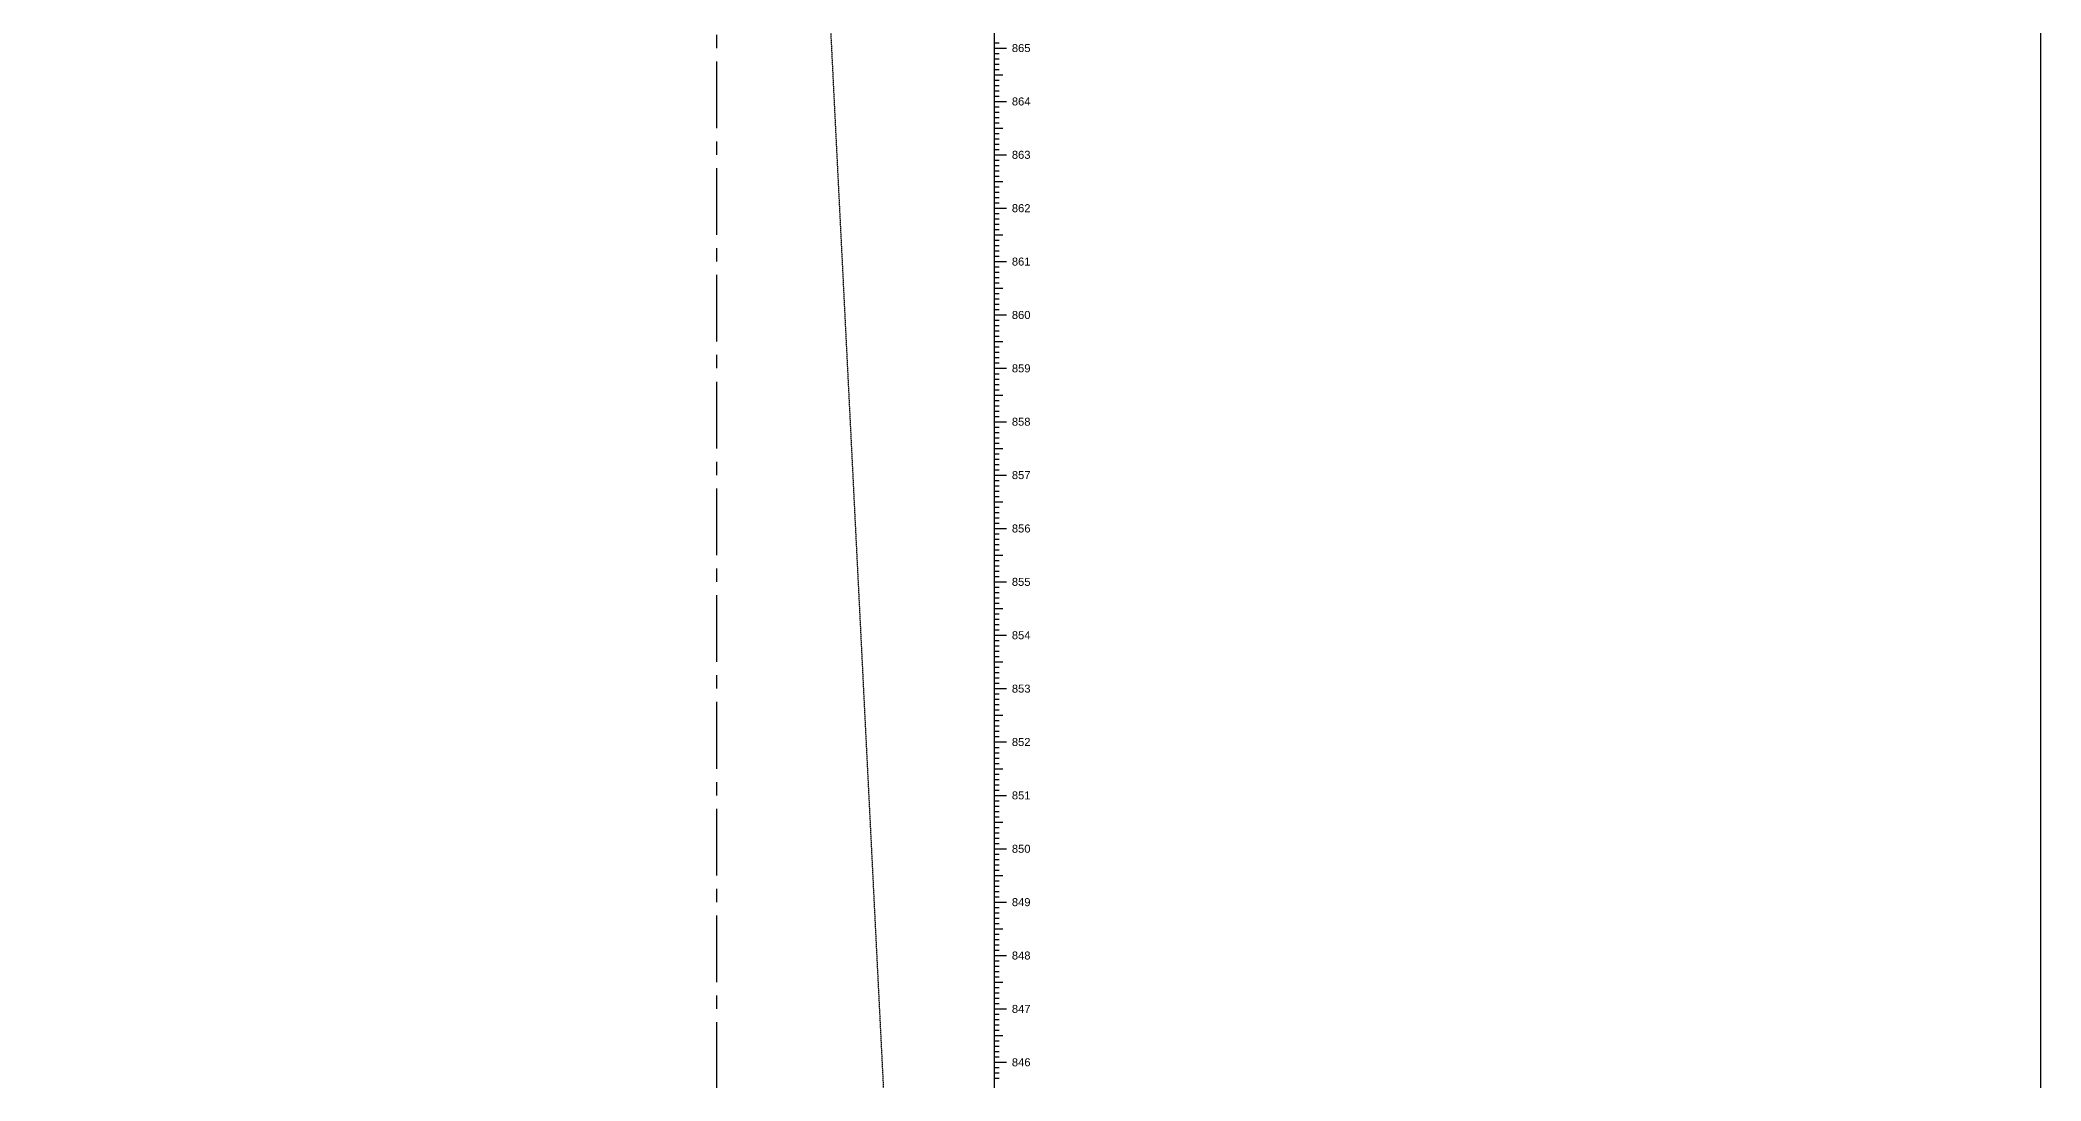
# Model space of a CAD drawing. Header units: millimetres. Extents: x 2640 to 12113, y 6003 to 13668.
# Drawn here: x 3018.2 to 3393.2, y 11076 to 11271 of the extents above; entities that cross this region are included whole.
import ezdxf
from ezdxf.enums import TextEntityAlignment as Align

# ---------------------------------------------------------------- set-up
doc = ezdxf.new("R2010")
doc.units = ezdxf.units.MM
doc.linetypes.add('CENTER', pattern=[2, 1.25, -0.25, 0.25, -0.25])
doc.linetypes.add('HIDDEN', pattern=[0.375, 0.25, -0.125])
for name, color, linetype in [('CL', 6, 'CENTER'), ('CS_Drawing', 7, 'Continuous'), ('GL', 3, 'HIDDEN')]:
    doc.layers.add(name, color=color, linetype=linetype)
doc.styles.get("Standard").update_dxf_attribs({"font": 'arial.ttf'})

msp = doc.modelspace()

# ---------------------------------------------------------------- linework, layer by layer
msp.add_lwpolyline([(2643.227, 10745.787), (3393.227, 10745.787), (3393.227, 11465.613), (2643.227, 11465.613)], close=True)
at = {"layer": 'CL', "ltscale": 10}
msp.add_line((3145.045, 10814.536), (3145.045, 11424.536), dxfattribs=at)
at = {"layer": 'CS_Drawing'}
for p, q in [((3197.109, 10809.536), (3197.109, 11429.536)), ((3197.109, 11270.536), (3198.009, 11270.536)), ((3197.109, 11269.536), (3199.359, 11269.536)), ((3197.109, 11269.536), (3198.684, 11269.536)), ((3197.109, 11269.536), (3198.009, 11269.536)), ((3197.109, 11268.536), (3198.009, 11268.536)), ((3197.109, 11267.536), (3198.009, 11267.536)), ((3197.109, 11266.536), (3198.009, 11266.536)), ((3197.109, 11265.536), (3198.009, 11265.536)), ((3197.109, 11264.536), (3198.684, 11264.536)), ((3197.109, 11264.536), (3198.009, 11264.536)), ((3197.109, 11263.536), (3198.009, 11263.536)), ((3197.109, 11262.536), (3198.009, 11262.536)), ((3197.109, 11261.536), (3198.009, 11261.536)), ((3197.109, 11260.536), (3198.009, 11260.536)), ((3197.109, 11259.536), (3199.359, 11259.536)), ((3197.109, 11259.536), (3198.684, 11259.536)), ((3197.109, 11259.536), (3198.009, 11259.536)), ((3197.109, 11258.536), (3198.009, 11258.536)), ((3197.109, 11257.536), (3198.009, 11257.536)), ((3197.109, 11256.536), (3198.009, 11256.536)), ((3197.109, 11255.536), (3198.009, 11255.536)), ((3197.109, 11254.536), (3198.684, 11254.536)), ((3197.109, 11254.536), (3198.009, 11254.536)), ((3197.109, 11253.536), (3198.009, 11253.536)), ((3197.109, 11252.536), (3198.009, 11252.536)), ((3197.109, 11251.536), (3198.009, 11251.536)), ((3197.109, 11250.536), (3198.009, 11250.536)), ((3197.109, 11249.536), (3199.359, 11249.536)), ((3197.109, 11249.536), (3198.684, 11249.536)), ((3197.109, 11249.536), (3198.009, 11249.536)), ((3197.109, 11248.536), (3198.009, 11248.536)), ((3197.109, 11247.536), (3198.009, 11247.536)), ((3197.109, 11246.536), (3198.009, 11246.536)), ((3197.109, 11245.536), (3198.009, 11245.536)), ((3197.109, 11244.536), (3198.684, 11244.536)), ((3197.109, 11244.536), (3198.009, 11244.536)), ((3197.109, 11243.536), (3198.009, 11243.536)), ((3197.109, 11242.536), (3198.009, 11242.536)), ((3197.109, 11241.536), (3198.009, 11241.536)), ((3197.109, 11240.536), (3198.009, 11240.536)), ((3197.109, 11239.536), (3199.359, 11239.536)), ((3197.109, 11239.536), (3198.684, 11239.536)), ((3197.109, 11239.536), (3198.009, 11239.536)), ((3197.109, 11238.536), (3198.009, 11238.536)), ((3197.109, 11237.536), (3198.009, 11237.536)), ((3197.109, 11236.536), (3198.009, 11236.536)), ((3197.109, 11235.536), (3198.009, 11235.536)), ((3197.109, 11234.536), (3198.684, 11234.536)), ((3197.109, 11234.536), (3198.009, 11234.536)), ((3197.109, 11233.536), (3198.009, 11233.536)), ((3197.109, 11232.536), (3198.009, 11232.536)), ((3197.109, 11231.536), (3198.009, 11231.536)), ((3197.109, 11230.536), (3198.009, 11230.536)), ((3197.109, 11229.536), (3199.359, 11229.536)), ((3197.109, 11229.536), (3198.684, 11229.536)), ((3197.109, 11229.536), (3198.009, 11229.536)), ((3197.109, 11228.536), (3198.009, 11228.536)), ((3197.109, 11227.536), (3198.009, 11227.536)), ((3197.109, 11226.536), (3198.009, 11226.536)), ((3197.109, 11225.536), (3198.009, 11225.536)), ((3197.109, 11224.536), (3198.684, 11224.536)), ((3197.109, 11224.536), (3198.009, 11224.536)), ((3197.109, 11223.536), (3198.009, 11223.536)), ((3197.109, 11222.536), (3198.009, 11222.536)), ((3197.109, 11221.536), (3198.009, 11221.536)), ((3197.109, 11220.536), (3198.009, 11220.536)), ((3197.109, 11219.536), (3199.359, 11219.536)), ((3197.109, 11219.536), (3198.684, 11219.536)), ((3197.109, 11219.536), (3198.009, 11219.536)), ((3197.109, 11218.536), (3198.009, 11218.536)), ((3197.109, 11217.536), (3198.009, 11217.536)), ((3197.109, 11216.536), (3198.009, 11216.536)), ((3197.109, 11215.536), (3198.009, 11215.536)), ((3197.109, 11214.536), (3198.684, 11214.536)), ((3197.109, 11214.536), (3198.009, 11214.536)), ((3197.109, 11213.536), (3198.009, 11213.536)), ((3197.109, 11212.536), (3198.009, 11212.536)), ((3197.109, 11211.536), (3198.009, 11211.536)), ((3197.109, 11210.536), (3198.009, 11210.536)), ((3197.109, 11209.536), (3199.359, 11209.536)), ((3197.109, 11209.536), (3198.684, 11209.536)), ((3197.109, 11209.536), (3198.009, 11209.536)), ((3197.109, 11208.536), (3198.009, 11208.536)), ((3197.109, 11207.536), (3198.009, 11207.536)), ((3197.109, 11206.536), (3198.009, 11206.536)), ((3197.109, 11205.536), (3198.009, 11205.536)), ((3197.109, 11204.536), (3198.684, 11204.536)), ((3197.109, 11204.536), (3198.009, 11204.536)), ((3197.109, 11203.536), (3198.009, 11203.536)), ((3197.109, 11202.536), (3198.009, 11202.536)), ((3197.109, 11201.536), (3198.009, 11201.536)), ((3197.109, 11200.536), (3198.009, 11200.536)), ((3197.109, 11199.536), (3199.359, 11199.536)), ((3197.109, 11199.536), (3198.684, 11199.536)), ((3197.109, 11199.536), (3198.009, 11199.536)), ((3197.109, 11198.536), (3198.009, 11198.536)), ((3197.109, 11197.536), (3198.009, 11197.536)), ((3197.109, 11196.536), (3198.009, 11196.536)), ((3197.109, 11195.536), (3198.009, 11195.536)), ((3197.109, 11194.536), (3198.684, 11194.536)), ((3197.109, 11194.536), (3198.009, 11194.536)), ((3197.109, 11193.536), (3198.009, 11193.536)), ((3197.109, 11192.536), (3198.009, 11192.536)), ((3197.109, 11191.536), (3198.009, 11191.536)), ((3197.109, 11190.536), (3198.009, 11190.536)), ((3197.109, 11189.536), (3199.359, 11189.536)), ((3197.109, 11189.536), (3198.684, 11189.536)), ((3197.109, 11189.536), (3198.009, 11189.536)), ((3197.109, 11188.536), (3198.009, 11188.536)), ((3197.109, 11187.536), (3198.009, 11187.536)), ((3197.109, 11186.536), (3198.009, 11186.536)), ((3197.109, 11185.536), (3198.009, 11185.536)), ((3197.109, 11184.536), (3198.684, 11184.536)), ((3197.109, 11184.536), (3198.009, 11184.536)), ((3197.109, 11183.536), (3198.009, 11183.536)), ((3197.109, 11182.536), (3198.009, 11182.536)), ((3197.109, 11181.536), (3198.009, 11181.536)), ((3197.109, 11180.536), (3198.009, 11180.536)), ((3197.109, 11179.536), (3199.359, 11179.536)), ((3197.109, 11179.536), (3198.684, 11179.536)), ((3197.109, 11179.536), (3198.009, 11179.536)), ((3197.109, 11178.536), (3198.009, 11178.536)), ((3197.109, 11177.536), (3198.009, 11177.536)), ((3197.109, 11176.536), (3198.009, 11176.536)), ((3197.109, 11175.536), (3198.009, 11175.536)), ((3197.109, 11174.536), (3198.684, 11174.536)), ((3197.109, 11174.536), (3198.009, 11174.536)), ((3197.109, 11173.536), (3198.009, 11173.536)), ((3197.109, 11172.536), (3198.009, 11172.536)), ((3197.109, 11171.536), (3198.009, 11171.536)), ((3197.109, 11170.536), (3198.009, 11170.536)), ((3197.109, 11169.536), (3199.359, 11169.536)), ((3197.109, 11169.536), (3198.684, 11169.536)), ((3197.109, 11169.536), (3198.009, 11169.536)), ((3197.109, 11168.536), (3198.009, 11168.536)), ((3197.109, 11167.536), (3198.009, 11167.536)), ((3197.109, 11166.536), (3198.009, 11166.536)), ((3197.109, 11165.536), (3198.009, 11165.536)), ((3197.109, 11164.536), (3198.684, 11164.536)), ((3197.109, 11164.536), (3198.009, 11164.536)), ((3197.109, 11163.536), (3198.009, 11163.536)), ((3197.109, 11162.536), (3198.009, 11162.536)), ((3197.109, 11161.536), (3198.009, 11161.536)), ((3197.109, 11160.536), (3198.009, 11160.536)), ((3197.109, 11159.536), (3199.359, 11159.536)), ((3197.109, 11159.536), (3198.684, 11159.536)), ((3197.109, 11159.536), (3198.009, 11159.536)), ((3197.109, 11158.536), (3198.009, 11158.536)), ((3197.109, 11157.536), (3198.009, 11157.536)), ((3197.109, 11156.536), (3198.009, 11156.536)), ((3197.109, 11155.536), (3198.009, 11155.536)), ((3197.109, 11154.536), (3198.684, 11154.536)), ((3197.109, 11154.536), (3198.009, 11154.536)), ((3197.109, 11153.536), (3198.009, 11153.536)), ((3197.109, 11152.536), (3198.009, 11152.536)), ((3197.109, 11151.536), (3198.009, 11151.536)), ((3197.109, 11150.536), (3198.009, 11150.536)), ((3197.109, 11149.536), (3199.359, 11149.536)), ((3197.109, 11149.536), (3198.684, 11149.536)), ((3197.109, 11149.536), (3198.009, 11149.536)), ((3197.109, 11148.536), (3198.009, 11148.536)), ((3197.109, 11147.536), (3198.009, 11147.536)), ((3197.109, 11146.536), (3198.009, 11146.536)), ((3197.109, 11145.536), (3198.009, 11145.536)), ((3197.109, 11144.536), (3198.684, 11144.536)), ((3197.109, 11144.536), (3198.009, 11144.536)), ((3197.109, 11143.536), (3198.009, 11143.536)), ((3197.109, 11142.536), (3198.009, 11142.536)), ((3197.109, 11141.536), (3198.009, 11141.536)), ((3197.109, 11140.536), (3198.009, 11140.536)), ((3197.109, 11139.536), (3199.359, 11139.536)), ((3197.109, 11139.536), (3198.684, 11139.536)), ((3197.109, 11139.536), (3198.009, 11139.536)), ((3197.109, 11138.536), (3198.009, 11138.536)), ((3197.109, 11137.536), (3198.009, 11137.536)), ((3197.109, 11136.536), (3198.009, 11136.536)), ((3197.109, 11135.536), (3198.009, 11135.536)), ((3197.109, 11134.536), (3198.684, 11134.536)), ((3197.109, 11134.536), (3198.009, 11134.536)), ((3197.109, 11133.536), (3198.009, 11133.536)), ((3197.109, 11132.536), (3198.009, 11132.536)), ((3197.109, 11131.536), (3198.009, 11131.536)), ((3197.109, 11130.536), (3198.009, 11130.536)), ((3197.109, 11129.536), (3199.359, 11129.536)), ((3197.109, 11129.536), (3198.684, 11129.536)), ((3197.109, 11129.536), (3198.009, 11129.536)), ((3197.109, 11128.536), (3198.009, 11128.536)), ((3197.109, 11127.536), (3198.009, 11127.536)), ((3197.109, 11126.536), (3198.009, 11126.536)), ((3197.109, 11125.536), (3198.009, 11125.536)), ((3197.109, 11124.536), (3198.684, 11124.536)), ((3197.109, 11124.536), (3198.009, 11124.536)), ((3197.109, 11123.536), (3198.009, 11123.536)), ((3197.109, 11122.536), (3198.009, 11122.536)), ((3197.109, 11121.536), (3198.009, 11121.536)), ((3197.109, 11120.536), (3198.009, 11120.536)), ((3197.109, 11119.536), (3199.359, 11119.536)), ((3197.109, 11119.536), (3198.684, 11119.536)), ((3197.109, 11119.536), (3198.009, 11119.536)), ((3197.109, 11118.536), (3198.009, 11118.536)), ((3197.109, 11117.536), (3198.009, 11117.536)), ((3197.109, 11116.536), (3198.009, 11116.536)), ((3197.109, 11115.536), (3198.009, 11115.536)), ((3197.109, 11114.536), (3198.684, 11114.536)), ((3197.109, 11114.536), (3198.009, 11114.536)), ((3197.109, 11113.536), (3198.009, 11113.536)), ((3197.109, 11112.536), (3198.009, 11112.536)), ((3197.109, 11111.536), (3198.009, 11111.536)), ((3197.109, 11110.536), (3198.009, 11110.536)), ((3197.109, 11109.536), (3199.359, 11109.536)), ((3197.109, 11109.536), (3198.684, 11109.536)), ((3197.109, 11109.536), (3198.009, 11109.536)), ((3197.109, 11108.536), (3198.009, 11108.536)), ((3197.109, 11107.536), (3198.009, 11107.536)), ((3197.109, 11106.536), (3198.009, 11106.536)), ((3197.109, 11105.536), (3198.009, 11105.536)), ((3197.109, 11104.536), (3198.684, 11104.536)), ((3197.109, 11104.536), (3198.009, 11104.536)), ((3197.109, 11103.536), (3198.009, 11103.536)), ((3197.109, 11102.536), (3198.009, 11102.536)), ((3197.109, 11101.536), (3198.009, 11101.536)), ((3197.109, 11100.536), (3198.009, 11100.536)), ((3197.109, 11099.536), (3199.359, 11099.536)), ((3197.109, 11099.536), (3198.684, 11099.536)), ((3197.109, 11099.536), (3198.009, 11099.536)), ((3197.109, 11098.536), (3198.009, 11098.536)), ((3197.109, 11097.536), (3198.009, 11097.536)), ((3197.109, 11096.536), (3198.009, 11096.536)), ((3197.109, 11095.536), (3198.009, 11095.536)), ((3197.109, 11094.536), (3198.684, 11094.536)), ((3197.109, 11094.536), (3198.009, 11094.536)), ((3197.109, 11093.536), (3198.009, 11093.536)), ((3197.109, 11092.536), (3198.009, 11092.536)), ((3197.109, 11091.536), (3198.009, 11091.536)), ((3197.109, 11090.536), (3198.009, 11090.536)), ((3197.109, 11089.536), (3199.359, 11089.536)), ((3197.109, 11089.536), (3198.684, 11089.536)), ((3197.109, 11089.536), (3198.009, 11089.536)), ((3197.109, 11088.536), (3198.009, 11088.536)), ((3197.109, 11087.536), (3198.009, 11087.536)), ((3197.109, 11086.536), (3198.009, 11086.536)), ((3197.109, 11085.536), (3198.009, 11085.536)), ((3197.109, 11084.536), (3198.684, 11084.536)), ((3197.109, 11084.536), (3198.009, 11084.536)), ((3197.109, 11083.536), (3198.009, 11083.536)), ((3197.109, 11082.536), (3198.009, 11082.536)), ((3197.109, 11081.536), (3198.009, 11081.536)), ((3197.109, 11080.536), (3198.009, 11080.536)), ((3197.109, 11079.536), (3199.359, 11079.536)), ((3197.109, 11079.536), (3198.684, 11079.536)), ((3197.109, 11079.536), (3198.009, 11079.536)), ((3197.109, 11078.536), (3198.009, 11078.536)), ((3197.109, 11077.536), (3198.009, 11077.536)), ((3197.109, 11076.536), (3198.009, 11076.536))]:
    msp.add_line(p, q, dxfattribs=at)
at = {"layer": 'GL'}
msp.add_lwpolyline([(2845.045, 11414.886), (2882.13, 11415.086), (2913.67, 11415.826), (2940.065, 11415.226), (3128.238, 11419.606), (3128.343, 11419.606), (3128.54, 11419.606), (3128.927, 11419.546), (3129.063, 11419.596), (3129.318, 11419.636), (3129.633, 11419.736), (3135.106, 11363.896), (3145.045, 11368.386), (3153.647, 11372.276), (3161.753, 11365.786), (3182.636, 10947.046), (3190.796, 10892.806), (3191.841, 10839.946), (3192.109, 10835.896)], dxfattribs=at)

# ---------------------------------------------------------------- texts
at = {"layer": 'CS_Drawing'}
for s, p in [('865', (3200.359, 11269.536)), ('864', (3200.359, 11259.536)), ('863', (3200.359, 11249.536)), ('862', (3200.359, 11239.536)), ('861', (3200.359, 11229.536)), ('860', (3200.359, 11219.536)), ('859', (3200.359, 11209.536)), ('858', (3200.359, 11199.536)), ('857', (3200.359, 11189.536)), ('856', (3200.359, 11179.536)), ('855', (3200.359, 11169.536)), ('854', (3200.359, 11159.536)), ('853', (3200.359, 11149.536)), ('852', (3200.359, 11139.536)), ('851', (3200.359, 11129.536)), ('850', (3200.359, 11119.536)), ('849', (3200.359, 11109.536)), ('848', (3200.359, 11099.536)), ('847', (3200.359, 11089.536)), ('846', (3200.359, 11079.536))]:
    msp.add_text(s, height=1.5, dxfattribs=at).set_placement(p, align=Align.MIDDLE_LEFT)

doc.saveas('drawing.dxf')
